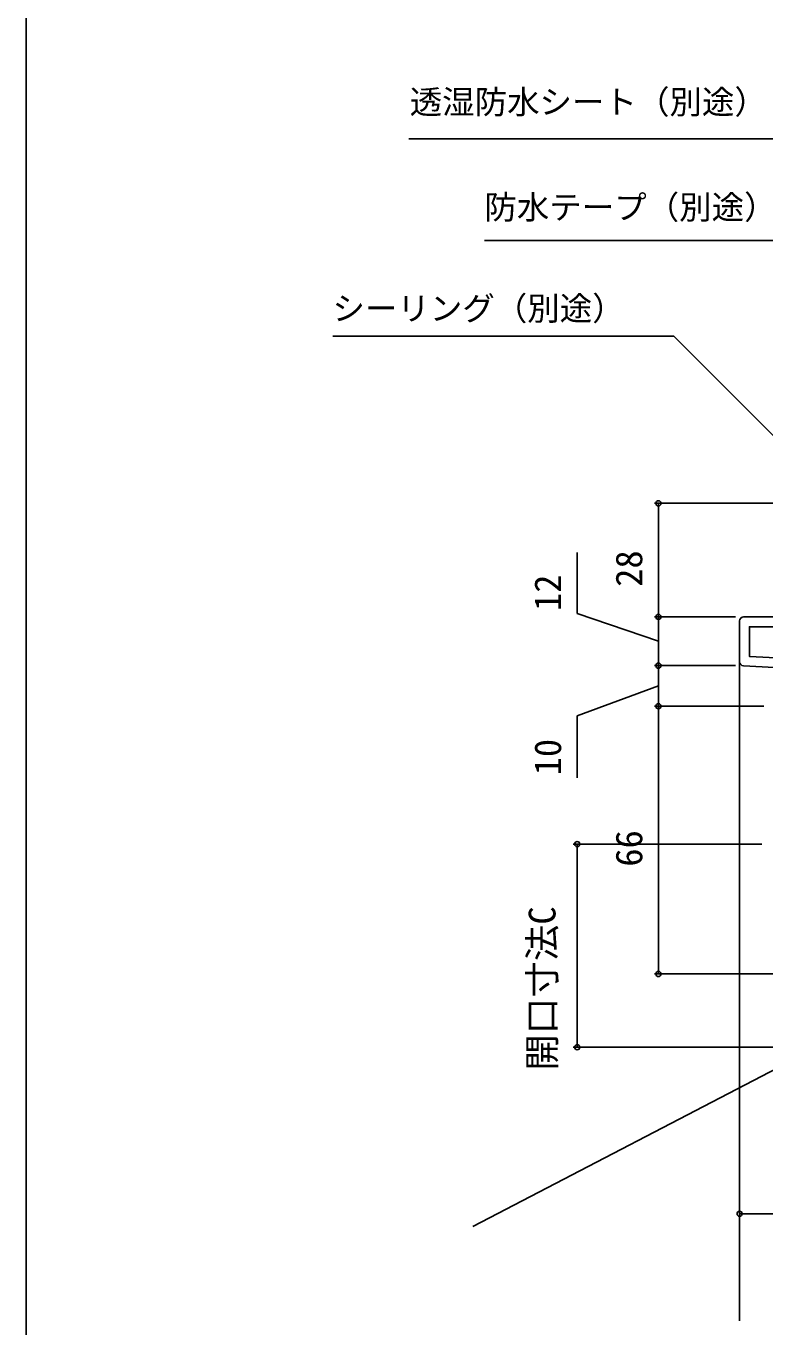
# Model space of a CAD drawing. Units: millimetres, scale not verified. Extents: x -525 to 525, y -783 to 778.
# Drawn here: x -525 to -342.9, y 230.3 to 550.9 of the extents above; entities that cross this region are included whole.
import ezdxf
from ezdxf.enums import TextEntityAlignment as Align

# ---------------------------------------------------------------- set-up
doc = ezdxf.new("R2010")
doc.units = ezdxf.units.MM
doc.header["$LTSCALE"] = 4
for name, color, linetype in [('0-3_YKK_11', 7, 'Continuous'), ('0-4_YKK_12', 2, 'Continuous'), ('0-7_YKK_D', 6, 'Continuous'), ('0-8_YKK_ZWAK', 7, 'Continuous')]:
    doc.layers.add(name, color=color, linetype=linetype)
doc.styles.add('ＭＳ ゴシック', font='')
doc.styles.get('ＭＳ ゴシック').set_extended_font_data('MS Gothic')

msp = doc.modelspace()

# ---------------------------------------------------------------- linework, layer by layer
at = {"layer": '0-3_YKK_11'}
msp.add_line((-349.198, 394.249), (-349.198, 404.3), dxfattribs=at)
for points in [[(-348.198, 405.3), (-287.598, 405.3), (-287.598, 433.3), (-284.198, 433.3), (-284.198, 431.4), (-284.698, 430.9), (-285.198, 430.4), (-285.198, 405.3), (-234.198, 405.3), (-234.198, 403.8), (-221.698, 403.8), (-221.698, 405.3), (-219.198, 405.3), (-219.198, 401.3), (-234.198, 401.3), (-234.198, 349.3), (-235.998, 349.3), (-235.998, 351.3), (-260.698, 351.3), (-260.698, 354.6)], [(-314.482, 376.474), (-313.49, 382.1), (-318.298, 382.1), (-318.298, 376.744), (-317.755, 375.876), (-318.075, 375.3), (-320.698, 375.3), (-320.698, 391.806), (-348.25, 393.25)]]:
    msp.add_lwpolyline(points, dxfattribs=at)
msp.add_lwpolyline([(-320.698, 394.21), (-346.798, 395.578), (-346.798, 402.9), (-320.698, 402.9)], close=True, dxfattribs=at)
for centre, start, end in [((-348.198, 404.3), 90.00001, 179.99999), ((-348.198, 394.249), 180, 266.99997)]:
    msp.add_arc(centre, 1, start, end, dxfattribs=at)
at = {"layer": '0-4_YKK_12'}
for p, q in [((-349.198, 231.8), (-349.198, 394.249)), ((-414.933, 255.085), (-330.179, 299.205))]:
    msp.add_line(p, q, dxfattribs=at)
at = {"layer": '0-7_YKK_D'}
for p, q in [((-288.598, 433.3), (-370.198, 433.3)), ((-369.198, 433.3), (-369.198, 405.3)), ((-350.198, 405.3), (-370.198, 405.3)), ((-350.198, 405.3), (-370.198, 405.3)), ((-369.198, 405.3), (-369.198, 393.3)), ((-350.198, 393.3), (-370.198, 393.3)), ((-351.198, 393.3), (-370.198, 393.3)), ((-369.198, 393.3), (-369.198, 383.3)), ((-343.198, 383.3), (-370.198, 383.3)), ((-343.198, 383.3), (-370.198, 383.3)), ((-369.198, 383.3), (-369.198, 317.301)), ((-343.698, 349.3), (-390.198, 349.3)), ((-389.198, 349.3), (-389.198, 299.261)), ((-338.479, 317.301), (-370.198, 317.301)), ((-330.948, 299.261), (-390.198, 299.261)), ((-349.198, 258.198), (-234.198, 258.198))]:
    msp.add_line(p, q, dxfattribs=at)
for points in [[(-286.198, 490.541), (-288.001, 492.344), (-318.763, 523.106), (-430.708, 523.106)], [(-285.198, 463.632), (-287.001, 465.435), (-319.616, 498.051), (-412.082, 498.051)], [(-305.162, 414.268), (-306.965, 416.071), (-365.422, 474.528), (-449.454, 474.528)], [(-369.198, 399.3), (-389.198, 406.149), (-389.198, 421.195)], [(-369.198, 388.3), (-389.198, 380.899), (-389.198, 365.649)]]:
    msp.add_lwpolyline(points, dxfattribs=at)
for centre in [(-369.198, 433.3), (-369.198, 405.3), (-369.198, 405.3), (-369.198, 393.3), (-369.198, 393.3), (-369.198, 383.3), (-369.198, 383.3), (-389.198, 349.3), (-369.198, 317.301), (-389.198, 299.261), (-349.198, 258.198)]:
    msp.add_circle(centre, 0.637, dxfattribs=at)
at = {"layer": '0-8_YKK_ZWAK'}
msp.add_line((-525, 747.3), (-525, -782.7), dxfattribs=at)

# ---------------------------------------------------------------- texts
at = {"layer": '0-7_YKK_D', "style": 'ＭＳ ゴシック'}
for s, p in [('透湿防水シート（別途）', (-430.482, 527.536)), ('防水テープ（別途）', (-412.087, 501.6)), ('シーリング（別途）', (-449.513, 476.657))]:
    msp.add_text(s, height=5.865, dxfattribs=at).set_placement(p, align=Align.BOTTOM_LEFT)
for s, p in [('28', (-371.198, 412.729)), ('12', (-391.198, 406.769)), ('10', (-391.198, 366.268)), ('66', (-371.198, 343.755)), ('開口寸法C', (-392.57, 293.471))]:
    msp.add_text(s, height=6.598, rotation=90, dxfattribs=at).set_placement(p, align=Align.BOTTOM_LEFT)

doc.saveas('drawing.dxf')
